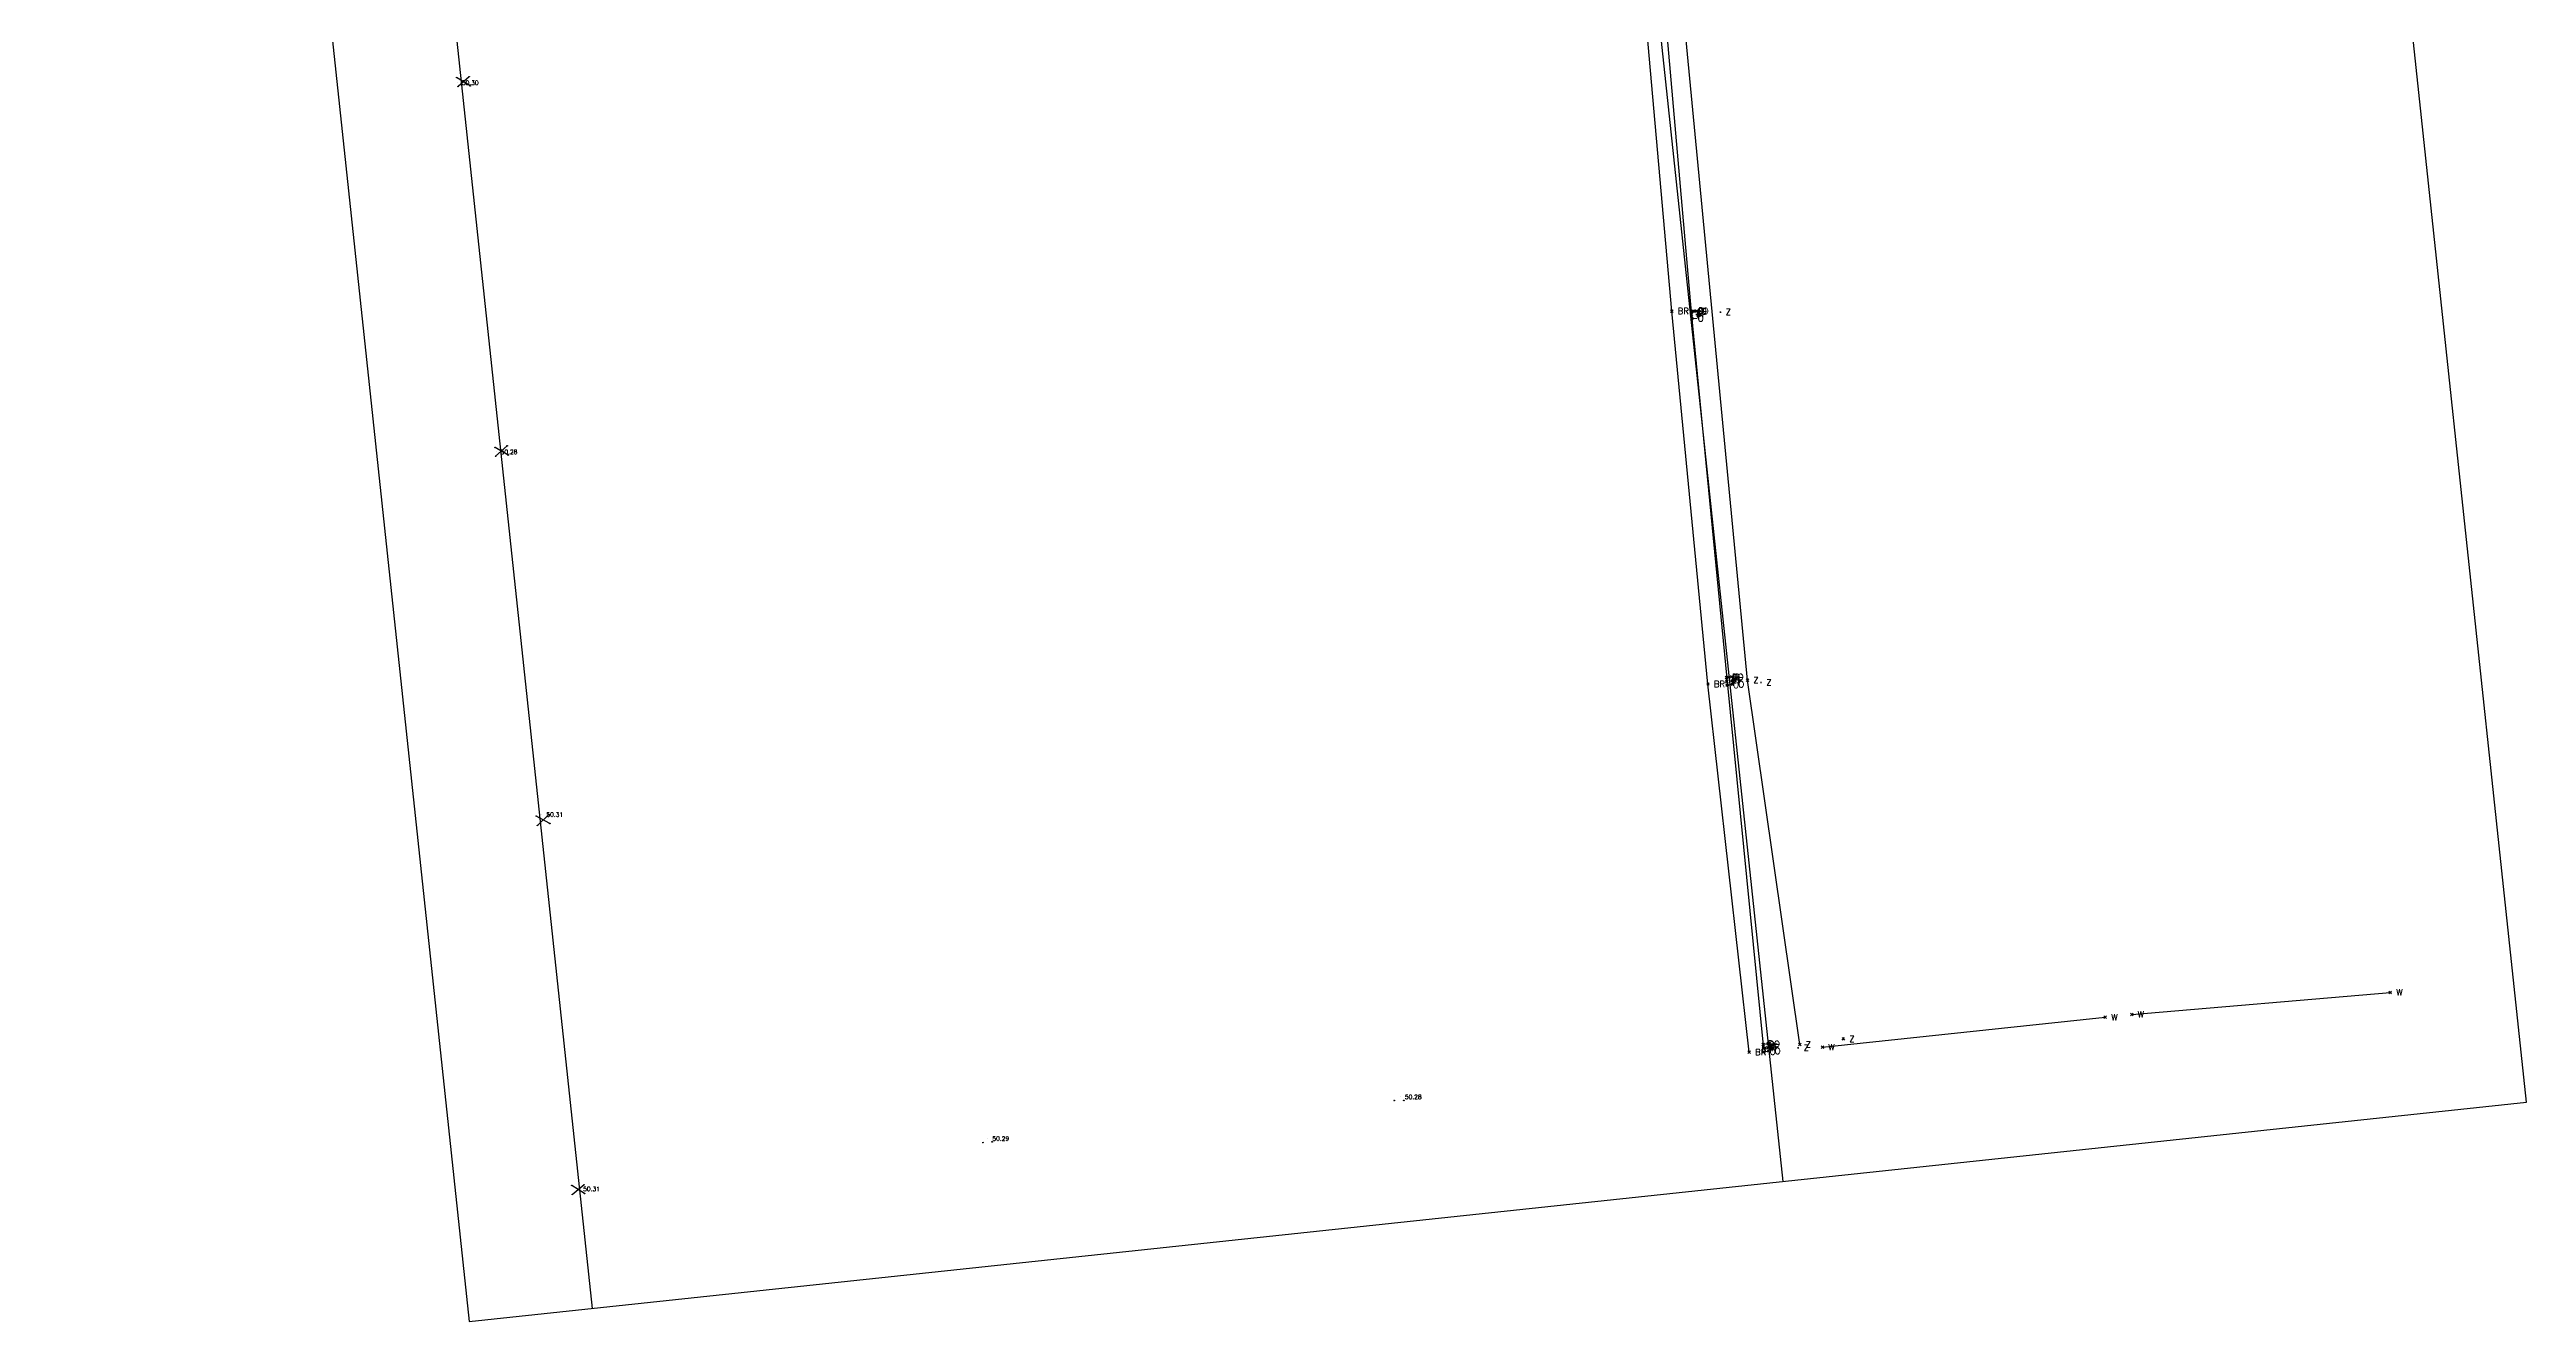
# Model space of a CAD drawing. Header units: metres. Extents: x 2013.7 to 2058.5, y 1962.1 to 2043.8.
# Drawn here: x 2018.47 to 2058.49, y 1962.14 to 1982.7 of the extents above; entities that cross this region are included whole.
import ezdxf

# ---------------------------------------------------------------- set-up
doc = ezdxf.new("R2010")
doc.units = ezdxf.units.M
for name, color, linetype in [('1-ax-hole', 20, 'Continuous'), ('My Draw', 5, 'Continuous'), ('Sukiya', 7, 'Continuous'), ('V-NODE', 1, 'Continuous'), ('V-NODE-TEXT', 11, 'Continuous')]:
    doc.layers.add(name, color=color, linetype=linetype)
doc.styles.get("Standard").update_dxf_attribs({"font": 'simplex.shx'})

# ---------------------------------------------------------------- blocks, each defined once
blk = doc.blocks.new('*U19', base_point=(2044.998, 1978.411, 57.077))
at = {"layer": 'V-NODE', "lineweight": -2}
for p, q in [((2044.977, 1978.39, 57.077), (2045.019, 1978.432, 57.077)), ((2044.977, 1978.432, 57.077), (2045.019, 1978.39, 57.077))]:
    blk.add_line(p, q, dxfattribs=at)
at = {"layer": 'V-NODE-TEXT', "linetype": 'ByBlock', "insert": (2045.094, 1978.411, 57.077), "char_height": 0.1, "attachment_point": 4}
blk.add_mtext('F', dxfattribs=at)
blk = doc.blocks.new('*U20', base_point=(2045.57, 1972.485, 57.064))
at = {"layer": 'V-NODE', "lineweight": -2}
for p, q in [((2045.549, 1972.464, 57.064), (2045.591, 1972.506, 57.064)), ((2045.549, 1972.506, 57.064), (2045.591, 1972.464, 57.064))]:
    blk.add_line(p, q, dxfattribs=at)
at = {"layer": 'V-NODE-TEXT', "linetype": 'ByBlock', "insert": (2045.666, 1972.485, 57.064), "char_height": 0.1, "attachment_point": 4}
blk.add_mtext('F', dxfattribs=at)
blk = doc.blocks.new('*U21', base_point=(2045.655, 1972.497, 57.51))
at = {"layer": 'V-NODE', "lineweight": -2}
for p, q in [((2045.634, 1972.476, 57.51), (2045.676, 1972.518, 57.51)), ((2045.634, 1972.518, 57.51), (2045.676, 1972.476, 57.51))]:
    blk.add_line(p, q, dxfattribs=at)
at = {"layer": 'V-NODE-TEXT', "linetype": 'ByBlock', "insert": (2045.751, 1972.497, 57.51), "char_height": 0.1, "attachment_point": 4}
blk.add_mtext('F', dxfattribs=at)
blk = doc.blocks.new('*U22', base_point=(2046.162, 1966.55, 57.08))
at = {"layer": 'V-NODE', "lineweight": -2}
for p, q in [((2046.141, 1966.529, 57.08), (2046.183, 1966.571, 57.08)), ((2046.141, 1966.571, 57.08), (2046.183, 1966.529, 57.08))]:
    blk.add_line(p, q, dxfattribs=at)
at = {"layer": 'V-NODE-TEXT', "linetype": 'ByBlock', "insert": (2046.258, 1966.55, 57.08), "char_height": 0.1, "attachment_point": 4}
blk.add_mtext('F', dxfattribs=at)
blk = doc.blocks.new('*U23', base_point=(2046.188, 1966.559, 57.23))
at = {"layer": 'V-NODE', "lineweight": -2}
for p, q in [((2046.167, 1966.538, 57.23), (2046.209, 1966.58, 57.23)), ((2046.167, 1966.58, 57.23), (2046.209, 1966.538, 57.23))]:
    blk.add_line(p, q, dxfattribs=at)
at = {"layer": 'V-NODE-TEXT', "linetype": 'ByBlock', "insert": (2046.284, 1966.559, 57.23), "char_height": 0.1, "attachment_point": 4}
blk.add_mtext('F', dxfattribs=at)
blk = doc.blocks.new('*U24', base_point=(2046.24, 1966.564, 57.525))
at = {"layer": 'V-NODE', "lineweight": -2}
for p, q in [((2046.219, 1966.543, 57.525), (2046.261, 1966.585, 57.525)), ((2046.219, 1966.585, 57.525), (2046.261, 1966.543, 57.525))]:
    blk.add_line(p, q, dxfattribs=at)
at = {"layer": 'V-NODE-TEXT', "linetype": 'ByBlock', "insert": (2046.336, 1966.564, 57.525), "char_height": 0.1, "attachment_point": 4}
blk.add_mtext('F', dxfattribs=at)
blk = doc.blocks.new('*U25', base_point=(2046.166, 1966.497, 57.067))
at = {"layer": 'V-NODE', "lineweight": -2}
for p, q in [((2046.145, 1966.476, 57.067), (2046.187, 1966.518, 57.067)), ((2046.145, 1966.518, 57.067), (2046.187, 1966.476, 57.067))]:
    blk.add_line(p, q, dxfattribs=at)
at = {"layer": 'V-NODE-TEXT', "linetype": 'ByBlock', "insert": (2046.262, 1966.497, 57.067), "char_height": 0.1, "attachment_point": 4}
blk.add_mtext('O', dxfattribs=at)
blk = doc.blocks.new('*U26', base_point=(2046.155, 1966.614, 57.064))
at = {"layer": 'V-NODE', "lineweight": -2}
for p, q in [((2046.134, 1966.593, 57.064), (2046.176, 1966.635, 57.064)), ((2046.134, 1966.635, 57.064), (2046.176, 1966.593, 57.064))]:
    blk.add_line(p, q, dxfattribs=at)
at = {"layer": 'V-NODE-TEXT', "linetype": 'ByBlock', "insert": (2046.251, 1966.614, 57.064), "char_height": 0.1, "attachment_point": 4}
blk.add_mtext('O', dxfattribs=at)
blk = doc.blocks.new('*U27', base_point=(2046.236, 1966.626, 57.513))
at = {"layer": 'V-NODE', "lineweight": -2}
for p, q in [((2046.215, 1966.605, 57.513), (2046.257, 1966.647, 57.513)), ((2046.215, 1966.647, 57.513), (2046.257, 1966.605, 57.513))]:
    blk.add_line(p, q, dxfattribs=at)
at = {"layer": 'V-NODE-TEXT', "linetype": 'ByBlock', "insert": (2046.332, 1966.626, 57.513), "char_height": 0.1, "attachment_point": 4}
blk.add_mtext('O', dxfattribs=at)
blk = doc.blocks.new('*U28', base_point=(2046.246, 1966.51, 57.507))
at = {"layer": 'V-NODE', "lineweight": -2}
for p, q in [((2046.225, 1966.489, 57.507), (2046.267, 1966.531, 57.507)), ((2046.225, 1966.531, 57.507), (2046.267, 1966.489, 57.507))]:
    blk.add_line(p, q, dxfattribs=at)
at = {"layer": 'V-NODE-TEXT', "linetype": 'ByBlock', "insert": (2046.342, 1966.51, 57.507), "char_height": 0.1, "attachment_point": 4}
blk.add_mtext('O', dxfattribs=at)
blk = doc.blocks.new('*U29', base_point=(2045.574, 1972.427, 57.051))
at = {"layer": 'V-NODE', "lineweight": -2}
for p, q in [((2045.553, 1972.406, 57.051), (2045.595, 1972.448, 57.051)), ((2045.553, 1972.448, 57.051), (2045.595, 1972.406, 57.051))]:
    blk.add_line(p, q, dxfattribs=at)
at = {"layer": 'V-NODE-TEXT', "linetype": 'ByBlock', "insert": (2045.67, 1972.427, 57.051), "char_height": 0.1, "attachment_point": 4}
blk.add_mtext('O', dxfattribs=at)
blk = doc.blocks.new('*U30', base_point=(2045.566, 1972.549, 57.048))
at = {"layer": 'V-NODE', "lineweight": -2}
for p, q in [((2045.545, 1972.528, 57.048), (2045.587, 1972.57, 57.048)), ((2045.545, 1972.57, 57.048), (2045.587, 1972.528, 57.048))]:
    blk.add_line(p, q, dxfattribs=at)
at = {"layer": 'V-NODE-TEXT', "linetype": 'ByBlock', "insert": (2045.662, 1972.549, 57.048), "char_height": 0.1, "attachment_point": 4}
blk.add_mtext('O', dxfattribs=at)
blk = doc.blocks.new('*U31', base_point=(2045.593, 1972.555, 57.198))
at = {"layer": 'V-NODE', "lineweight": -2}
for p, q in [((2045.572, 1972.534, 57.198), (2045.614, 1972.576, 57.198)), ((2045.572, 1972.576, 57.198), (2045.614, 1972.534, 57.198))]:
    blk.add_line(p, q, dxfattribs=at)
at = {"layer": 'V-NODE-TEXT', "linetype": 'ByBlock', "insert": (2045.689, 1972.555, 57.198), "char_height": 0.1, "attachment_point": 4}
blk.add_mtext('O', dxfattribs=at)
blk = doc.blocks.new('*U32', base_point=(2045.649, 1972.558, 57.493))
at = {"layer": 'V-NODE', "lineweight": -2}
for p, q in [((2045.628, 1972.537, 57.493), (2045.67, 1972.579, 57.493)), ((2045.628, 1972.579, 57.493), (2045.67, 1972.537, 57.493))]:
    blk.add_line(p, q, dxfattribs=at)
at = {"layer": 'V-NODE-TEXT', "linetype": 'ByBlock', "insert": (2045.745, 1972.558, 57.493), "char_height": 0.1, "attachment_point": 4}
blk.add_mtext('O', dxfattribs=at)
blk = doc.blocks.new('*U33', base_point=(2045.659, 1972.438, 57.491))
at = {"layer": 'V-NODE', "lineweight": -2}
for p, q in [((2045.638, 1972.417, 57.491), (2045.68, 1972.459, 57.491)), ((2045.638, 1972.459, 57.491), (2045.68, 1972.417, 57.491))]:
    blk.add_line(p, q, dxfattribs=at)
at = {"layer": 'V-NODE-TEXT', "linetype": 'ByBlock', "insert": (2045.755, 1972.438, 57.491), "char_height": 0.1, "attachment_point": 4}
blk.add_mtext('O', dxfattribs=at)
blk = doc.blocks.new('*U34', base_point=(2045.006, 1978.352, 57.061))
at = {"layer": 'V-NODE', "lineweight": -2}
for p, q in [((2044.985, 1978.331, 57.061), (2045.027, 1978.373, 57.061)), ((2044.985, 1978.373, 57.061), (2045.027, 1978.331, 57.061))]:
    blk.add_line(p, q, dxfattribs=at)
at = {"layer": 'V-NODE-TEXT', "linetype": 'ByBlock', "insert": (2045.102, 1978.352, 57.061), "char_height": 0.1, "attachment_point": 4}
blk.add_mtext('O', dxfattribs=at)
blk = doc.blocks.new('*U35', base_point=(2045.003, 1978.467, 57.066))
at = {"layer": 'V-NODE', "lineweight": -2}
for p, q in [((2044.982, 1978.446, 57.066), (2045.024, 1978.488, 57.066)), ((2044.982, 1978.488, 57.066), (2045.024, 1978.446, 57.066))]:
    blk.add_line(p, q, dxfattribs=at)
at = {"layer": 'V-NODE-TEXT', "linetype": 'ByBlock', "insert": (2045.099, 1978.467, 57.066), "char_height": 0.1, "attachment_point": 4}
blk.add_mtext('O', dxfattribs=at)
blk = doc.blocks.new('*U36', base_point=(2045.084, 1978.473, 57.506))
at = {"layer": 'V-NODE', "lineweight": -2}
for p, q in [((2045.063, 1978.452, 57.506), (2045.105, 1978.494, 57.506)), ((2045.063, 1978.494, 57.506), (2045.105, 1978.452, 57.506))]:
    blk.add_line(p, q, dxfattribs=at)
at = {"layer": 'V-NODE-TEXT', "linetype": 'ByBlock', "insert": (2045.18, 1978.473, 57.506), "char_height": 0.1, "attachment_point": 4}
blk.add_mtext('O', dxfattribs=at)
blk = doc.blocks.new('*U37', base_point=(2045.003, 1978.353, 57.06))
at = {"layer": 'V-NODE', "lineweight": -2}
for p, q in [((2044.982, 1978.332, 57.06), (2045.024, 1978.374, 57.06)), ((2044.982, 1978.374, 57.06), (2045.024, 1978.332, 57.06))]:
    blk.add_line(p, q, dxfattribs=at)
at = {"layer": 'V-NODE-TEXT', "linetype": 'ByBlock', "insert": (2045.099, 1978.353, 57.06), "char_height": 0.1, "attachment_point": 4}
blk.add_mtext('O', dxfattribs=at)
blk = doc.blocks.new('*U38', base_point=(2044.996, 1978.47, 57.063))
at = {"layer": 'V-NODE', "lineweight": -2}
for p, q in [((2044.975, 1978.449, 57.063), (2045.017, 1978.491, 57.063)), ((2044.975, 1978.491, 57.063), (2045.017, 1978.449, 57.063))]:
    blk.add_line(p, q, dxfattribs=at)
at = {"layer": 'V-NODE-TEXT', "linetype": 'ByBlock', "insert": (2045.092, 1978.47, 57.063), "char_height": 0.1, "attachment_point": 4}
blk.add_mtext('O', dxfattribs=at)
blk = doc.blocks.new('*U39', base_point=(2045.055, 1978.472, 57.363))
at = {"layer": 'V-NODE', "lineweight": -2}
for p, q in [((2045.034, 1978.451, 57.363), (2045.076, 1978.493, 57.363)), ((2045.034, 1978.493, 57.363), (2045.076, 1978.451, 57.363))]:
    blk.add_line(p, q, dxfattribs=at)
at = {"layer": 'V-NODE-TEXT', "linetype": 'ByBlock', "insert": (2045.151, 1978.472, 57.363), "char_height": 0.1, "attachment_point": 4}
blk.add_mtext('O', dxfattribs=at)
blk = doc.blocks.new('*U67', base_point=(2044.996, 1978.456, 57.079))
at = {"layer": 'V-NODE', "color": 7, "lineweight": -2}
for p, q in [((2044.986, 1978.456, 57.079), (2045.006, 1978.456, 57.079)), ((2044.996, 1978.446, 57.079), (2044.996, 1978.466, 57.079))]:
    blk.add_line(p, q, dxfattribs=at)
blk = doc.blocks.new('*U68', base_point=(2045.568, 1972.531, 57.065))
at = {"layer": 'V-NODE', "color": 7, "lineweight": -2}
for p, q in [((2045.558, 1972.531, 57.065), (2045.578, 1972.531, 57.065)), ((2045.568, 1972.521, 57.065), (2045.568, 1972.541, 57.065))]:
    blk.add_line(p, q, dxfattribs=at)
blk = doc.blocks.new('*U69', base_point=(2046.159, 1966.6, 57.081))
at = {"layer": 'V-NODE', "color": 7, "lineweight": -2}
for p, q in [((2046.149, 1966.6, 57.081), (2046.169, 1966.6, 57.081)), ((2046.159, 1966.59, 57.081), (2046.159, 1966.61, 57.081))]:
    blk.add_line(p, q, dxfattribs=at)
blk = doc.blocks.new('*U83', base_point=(2044.68, 1978.473, 56.175))
at = {"layer": 'V-NODE', "lineweight": -2}
for p, q in [((2044.659, 1978.452, 56.175), (2044.701, 1978.494, 56.175)), ((2044.659, 1978.494, 56.175), (2044.701, 1978.452, 56.175))]:
    blk.add_line(p, q, dxfattribs=at)
at = {"layer": 'V-NODE-TEXT', "linetype": 'ByBlock', "insert": (2044.776, 1978.473, 56.175), "char_height": 0.1, "attachment_point": 4}
blk.add_mtext('BR', dxfattribs=at)
blk = doc.blocks.new('*U84', base_point=(2045.265, 1972.443, 56.203))
at = {"layer": 'V-NODE', "lineweight": -2}
for p, q in [((2045.244, 1972.422, 56.203), (2045.286, 1972.464, 56.203)), ((2045.244, 1972.464, 56.203), (2045.286, 1972.422, 56.203))]:
    blk.add_line(p, q, dxfattribs=at)
at = {"layer": 'V-NODE-TEXT', "linetype": 'ByBlock', "insert": (2045.361, 1972.443, 56.203), "char_height": 0.1, "attachment_point": 4}
blk.add_mtext('BR', dxfattribs=at)
blk = doc.blocks.new('*U85', base_point=(2045.93, 1966.492, 56.193))
at = {"layer": 'V-NODE', "lineweight": -2}
for p, q in [((2045.909, 1966.471, 56.193), (2045.951, 1966.513, 56.193)), ((2045.909, 1966.513, 56.193), (2045.951, 1966.471, 56.193))]:
    blk.add_line(p, q, dxfattribs=at)
at = {"layer": 'V-NODE-TEXT', "linetype": 'ByBlock', "insert": (2046.026, 1966.492, 56.193), "char_height": 0.1, "attachment_point": 4}
blk.add_mtext('BR', dxfattribs=at)
blk = doc.blocks.new('*U86', base_point=(2040.35, 1965.711, 50.349))
at = {"layer": 'V-NODE', "lineweight": -2}
blk.add_line((2040.35, 1965.711, 50.349), (2040.35, 1965.711, 50.349), dxfattribs=at)
blk.add_circle((2040.35, 1965.711, 50.349), 0.005, dxfattribs=at)
blk = doc.blocks.new('*U87', base_point=(2040.196, 1965.71, 50.351))
at = {"layer": 'V-NODE', "lineweight": -2}
blk.add_line((2040.196, 1965.71, 50.351), (2040.196, 1965.71, 50.351), dxfattribs=at)
blk.add_circle((2040.196, 1965.71, 50.351), 0.005, dxfattribs=at)
blk = doc.blocks.new('*U88', base_point=(2033.698, 1965.041, 50.412))
at = {"layer": 'V-NODE', "lineweight": -2}
blk.add_line((2033.698, 1965.041, 50.412), (2033.698, 1965.041, 50.412), dxfattribs=at)
blk.add_circle((2033.698, 1965.041, 50.412), 0.005, dxfattribs=at)
blk = doc.blocks.new('*U89', base_point=(2033.549, 1965.029, 50.407))
at = {"layer": 'V-NODE', "lineweight": -2}
blk.add_line((2033.549, 1965.029, 50.407), (2033.549, 1965.029, 50.407), dxfattribs=at)
blk.add_circle((2033.549, 1965.029, 50.407), 0.005, dxfattribs=at)
blk = doc.blocks.new('*U90', base_point=(2027.112, 1964.204, 50.424))
at = {"layer": 'V-NODE', "lineweight": -2}
blk.add_line((2027.112, 1964.204, 50.424), (2027.112, 1964.204, 50.424), dxfattribs=at)
blk.add_circle((2027.112, 1964.204, 50.424), 0.005, dxfattribs=at)
blk = doc.blocks.new('*U91', base_point=(2027.103, 1964.349, 50.421))
at = {"layer": 'V-NODE', "lineweight": -2}
blk.add_line((2027.103, 1964.349, 50.421), (2027.103, 1964.349, 50.421), dxfattribs=at)
blk.add_circle((2027.103, 1964.349, 50.421), 0.005, dxfattribs=at)
blk = doc.blocks.new('*U92', base_point=(2026.906, 1964.337, 50.401))
at = {"layer": 'V-NODE', "lineweight": -2}
blk.add_line((2026.906, 1964.337, 50.401), (2026.906, 1964.337, 50.401), dxfattribs=at)
blk.add_circle((2026.906, 1964.337, 50.401), 0.005, dxfattribs=at)
blk = doc.blocks.new('*U93', base_point=(2026.914, 1964.191, 50.425))
at = {"layer": 'V-NODE', "lineweight": -2}
blk.add_line((2026.914, 1964.191, 50.425), (2026.914, 1964.191, 50.425), dxfattribs=at)
blk.add_circle((2026.914, 1964.191, 50.425), 0.005, dxfattribs=at)
blk = doc.blocks.new('*U94', base_point=(2027.015, 1964.28, 50.307))
at = {"layer": 'V-NODE', "color": 7, "lineweight": -2}
blk.add_line((2027.015, 1964.28, 50.307), (2027.015, 1964.28, 50.307), dxfattribs=at)
at = {"layer": 'V-NODE-TEXT', "color": 7, "linetype": 'ByBlock', "insert": (2027.09, 1964.28, 50.307), "char_height": 0.07, "attachment_point": 4}
blk.add_mtext('50.31', dxfattribs=at)
blk = doc.blocks.new('*U95', base_point=(2026.42, 1970.332, 50.31))
at = {"layer": 'V-NODE', "color": 7, "lineweight": -2}
blk.add_line((2026.42, 1970.332, 50.31), (2026.42, 1970.332, 50.31), dxfattribs=at)
at = {"layer": 'V-NODE-TEXT', "color": 7, "linetype": 'ByBlock', "insert": (2026.495, 1970.332, 50.31), "char_height": 0.07, "attachment_point": 4}
blk.add_mtext('50.31', dxfattribs=at)
blk = doc.blocks.new('*U96', base_point=(2026.535, 1970.334, 50.43))
at = {"layer": 'V-NODE', "lineweight": -2}
blk.add_line((2026.535, 1970.334, 50.43), (2026.535, 1970.334, 50.43), dxfattribs=at)
blk.add_circle((2026.535, 1970.334, 50.43), 0.005, dxfattribs=at)
blk = doc.blocks.new('*U97', base_point=(2026.55, 1970.186, 50.43))
at = {"layer": 'V-NODE', "lineweight": -2}
blk.add_line((2026.55, 1970.186, 50.43), (2026.55, 1970.186, 50.43), dxfattribs=at)
blk.add_circle((2026.55, 1970.186, 50.43), 0.005, dxfattribs=at)
blk = doc.blocks.new('*U98', base_point=(2026.349, 1970.157, 50.421))
at = {"layer": 'V-NODE', "lineweight": -2}
blk.add_line((2026.349, 1970.157, 50.421), (2026.349, 1970.157, 50.421), dxfattribs=at)
blk.add_circle((2026.349, 1970.157, 50.421), 0.005, dxfattribs=at)
blk = doc.blocks.new('*U99', base_point=(2026.332, 1970.308, 50.43))
at = {"layer": 'V-NODE', "lineweight": -2}
blk.add_line((2026.332, 1970.308, 50.43), (2026.332, 1970.308, 50.43), dxfattribs=at)
blk.add_circle((2026.332, 1970.308, 50.43), 0.005, dxfattribs=at)
blk = doc.blocks.new('*U100', base_point=(2025.878, 1976.144, 50.413))
at = {"layer": 'V-NODE', "lineweight": -2}
blk.add_line((2025.878, 1976.144, 50.413), (2025.878, 1976.144, 50.413), dxfattribs=at)
blk.add_circle((2025.878, 1976.144, 50.413), 0.005, dxfattribs=at)
blk = doc.blocks.new('*U101', base_point=(2025.675, 1976.124, 50.395))
at = {"layer": 'V-NODE', "lineweight": -2}
blk.add_line((2025.675, 1976.124, 50.395), (2025.675, 1976.124, 50.395), dxfattribs=at)
blk.add_circle((2025.675, 1976.124, 50.395), 0.005, dxfattribs=at)
blk = doc.blocks.new('*U102', base_point=(2025.667, 1976.268, 50.387))
at = {"layer": 'V-NODE', "lineweight": -2}
blk.add_line((2025.667, 1976.268, 50.387), (2025.667, 1976.268, 50.387), dxfattribs=at)
blk.add_circle((2025.667, 1976.268, 50.387), 0.005, dxfattribs=at)
blk = doc.blocks.new('*U103', base_point=(2025.861, 1976.294, 50.387))
at = {"layer": 'V-NODE', "lineweight": -2}
blk.add_line((2025.861, 1976.294, 50.387), (2025.861, 1976.294, 50.387), dxfattribs=at)
blk.add_circle((2025.861, 1976.294, 50.387), 0.005, dxfattribs=at)
blk = doc.blocks.new('*U104', base_point=(2025.067, 1982.102, 50.39))
at = {"layer": 'V-NODE', "lineweight": -2}
blk.add_line((2025.067, 1982.102, 50.39), (2025.067, 1982.102, 50.39), dxfattribs=at)
blk.add_circle((2025.067, 1982.102, 50.39), 0.005, dxfattribs=at)
blk = doc.blocks.new('*U105', base_point=(2025.045, 1982.247, 50.391))
at = {"layer": 'V-NODE', "lineweight": -2}
blk.add_line((2025.045, 1982.247, 50.391), (2025.045, 1982.247, 50.391), dxfattribs=at)
blk.add_circle((2025.045, 1982.247, 50.391), 0.005, dxfattribs=at)
blk = doc.blocks.new('*U106', base_point=(2025.248, 1982.262, 50.39))
at = {"layer": 'V-NODE', "lineweight": -2}
blk.add_line((2025.248, 1982.262, 50.39), (2025.248, 1982.262, 50.39), dxfattribs=at)
blk.add_circle((2025.248, 1982.262, 50.39), 0.005, dxfattribs=at)
blk = doc.blocks.new('*U107', base_point=(2025.264, 1982.114, 50.418))
at = {"layer": 'V-NODE', "lineweight": -2}
blk.add_line((2025.264, 1982.114, 50.418), (2025.264, 1982.114, 50.418), dxfattribs=at)
blk.add_circle((2025.264, 1982.114, 50.418), 0.005, dxfattribs=at)
blk = doc.blocks.new('*U144', base_point=(2025.054, 1982.163, 50.295))
at = {"layer": 'V-NODE', "color": 7, "lineweight": -2}
blk.add_line((2025.054, 1982.163, 50.295), (2025.054, 1982.163, 50.295), dxfattribs=at)
at = {"layer": 'V-NODE-TEXT', "color": 7, "linetype": 'ByBlock', "insert": (2025.129, 1982.163, 50.295), "char_height": 0.07, "attachment_point": 4}
blk.add_mtext('50.30', dxfattribs=at)
blk = doc.blocks.new('*U145', base_point=(2025.681, 1976.195, 50.285))
at = {"layer": 'V-NODE', "color": 7, "lineweight": -2}
blk.add_line((2025.681, 1976.195, 50.285), (2025.681, 1976.195, 50.285), dxfattribs=at)
at = {"layer": 'V-NODE-TEXT', "color": 7, "linetype": 'ByBlock', "insert": (2025.756, 1976.195, 50.285), "char_height": 0.07, "attachment_point": 4}
blk.add_mtext('50.28', dxfattribs=at)
blk = doc.blocks.new('*U146', base_point=(2033.627, 1965.093, 50.289))
at = {"layer": 'V-NODE', "color": 7, "lineweight": -2}
blk.add_line((2033.627, 1965.093, 50.289), (2033.627, 1965.093, 50.289), dxfattribs=at)
at = {"layer": 'V-NODE-TEXT', "color": 7, "linetype": 'ByBlock', "insert": (2033.702, 1965.093, 50.289), "char_height": 0.07, "attachment_point": 4}
blk.add_mtext('50.29', dxfattribs=at)
blk = doc.blocks.new('*U147', base_point=(2040.293, 1965.768, 50.281))
at = {"layer": 'V-NODE', "color": 7, "lineweight": -2}
blk.add_line((2040.293, 1965.768, 50.281), (2040.293, 1965.768, 50.281), dxfattribs=at)
at = {"layer": 'V-NODE-TEXT', "color": 7, "linetype": 'ByBlock', "insert": (2040.368, 1965.768, 50.281), "char_height": 0.07, "attachment_point": 4}
blk.add_mtext('50.28', dxfattribs=at)
blk = doc.blocks.new('*U148', base_point=(2046.749, 1966.616, 57.8))
at = {"layer": 'V-NODE', "lineweight": -2}
for p, q in [((2046.728, 1966.595, 57.8), (2046.77, 1966.637, 57.8)), ((2046.728, 1966.637, 57.8), (2046.77, 1966.595, 57.8))]:
    blk.add_line(p, q, dxfattribs=at)
at = {"layer": 'V-NODE-TEXT', "linetype": 'ByBlock', "insert": (2046.845, 1966.616, 57.8), "char_height": 0.1, "attachment_point": 4}
blk.add_mtext('Z', dxfattribs=at)
blk = doc.blocks.new('*U149', base_point=(2045.904, 1972.506, 57.771))
at = {"layer": 'V-NODE', "lineweight": -2}
for p, q in [((2045.883, 1972.485, 57.771), (2045.925, 1972.527, 57.771)), ((2045.883, 1972.527, 57.771), (2045.925, 1972.485, 57.771))]:
    blk.add_line(p, q, dxfattribs=at)
at = {"layer": 'V-NODE-TEXT', "linetype": 'ByBlock', "insert": (2046, 1972.506, 57.771), "char_height": 0.1, "attachment_point": 4}
blk.add_mtext('Z', dxfattribs=at)
blk = doc.blocks.new('*U159', base_point=(2047.452, 1966.705, 57.963))
at = {"layer": 'V-NODE', "lineweight": -2}
for p, q in [((2047.431, 1966.684, 57.963), (2047.473, 1966.726, 57.963)), ((2047.431, 1966.726, 57.963), (2047.473, 1966.684, 57.963))]:
    blk.add_line(p, q, dxfattribs=at)
at = {"layer": 'V-NODE-TEXT', "linetype": 'ByBlock', "insert": (2047.548, 1966.705, 57.963), "char_height": 0.1, "attachment_point": 4}
blk.add_mtext('Z', dxfattribs=at)
blk = doc.blocks.new('*U160', base_point=(2047.115, 1966.572, 57.898))
at = {"layer": 'V-NODE', "lineweight": -2}
for p, q in [((2047.094, 1966.551, 57.898), (2047.136, 1966.593, 57.898)), ((2047.094, 1966.593, 57.898), (2047.136, 1966.551, 57.898))]:
    blk.add_line(p, q, dxfattribs=at)
at = {"layer": 'V-NODE-TEXT', "linetype": 'ByBlock', "insert": (2047.211, 1966.572, 57.898), "char_height": 0.1, "attachment_point": 4}
blk.add_mtext('W', dxfattribs=at)
blk = doc.blocks.new('*U161', base_point=(2051.685, 1967.055, 58.867))
at = {"layer": 'V-NODE', "lineweight": -2}
for p, q in [((2051.664, 1967.034, 58.867), (2051.706, 1967.076, 58.867)), ((2051.664, 1967.076, 58.867), (2051.706, 1967.034, 58.867))]:
    blk.add_line(p, q, dxfattribs=at)
at = {"layer": 'V-NODE-TEXT', "linetype": 'ByBlock', "insert": (2051.781, 1967.055, 58.867), "char_height": 0.1, "attachment_point": 4}
blk.add_mtext('W', dxfattribs=at)
blk = doc.blocks.new('*U162', base_point=(2052.113, 1967.102, 58.783))
at = {"layer": 'V-NODE', "lineweight": -2}
for p, q in [((2052.092, 1967.081, 58.783), (2052.134, 1967.123, 58.783)), ((2052.092, 1967.123, 58.783), (2052.134, 1967.081, 58.783))]:
    blk.add_line(p, q, dxfattribs=at)
at = {"layer": 'V-NODE-TEXT', "linetype": 'ByBlock', "insert": (2052.209, 1967.102, 58.783), "char_height": 0.1, "attachment_point": 4}
blk.add_mtext('W', dxfattribs=at)
blk = doc.blocks.new('*U163', base_point=(2056.29, 1967.458, 57.949))
at = {"layer": 'V-NODE', "lineweight": -2}
for p, q in [((2056.269, 1967.437, 57.949), (2056.311, 1967.479, 57.949)), ((2056.269, 1967.479, 57.949), (2056.311, 1967.437, 57.949))]:
    blk.add_line(p, q, dxfattribs=at)
at = {"layer": 'V-NODE-TEXT', "linetype": 'ByBlock', "insert": (2056.386, 1967.458, 57.949), "char_height": 0.1, "attachment_point": 4}
blk.add_mtext('W', dxfattribs=at)
blk = doc.blocks.new('*U180', base_point=(2044.991, 1978.416, 57.069))
at = {"layer": 'V-NODE', "color": 7, "lineweight": -2}
for p, q in [((2044.981, 1978.416, 57.069), (2045.001, 1978.416, 57.069)), ((2044.991, 1978.406, 57.069), (2044.991, 1978.426, 57.069))]:
    blk.add_line(p, q, dxfattribs=at)
at = {"layer": 'V-NODE-TEXT', "linetype": 'ByBlock', "insert": (2045.076, 1978.416, 57.069), "char_height": 0.1, "attachment_point": 4}
blk.add_mtext('F', dxfattribs=at)
blk = doc.blocks.new('*U181', base_point=(2045.081, 1978.417, 57.563))
at = {"layer": 'V-NODE', "color": 7, "lineweight": -2}
for p, q in [((2045.071, 1978.417, 57.563), (2045.091, 1978.417, 57.563)), ((2045.081, 1978.407, 57.563), (2045.081, 1978.427, 57.563))]:
    blk.add_line(p, q, dxfattribs=at)
at = {"layer": 'V-NODE-TEXT', "linetype": 'ByBlock', "insert": (2045.166, 1978.417, 57.563), "char_height": 0.1, "attachment_point": 4}
blk.add_mtext('F', dxfattribs=at)
blk = doc.blocks.new('*U182', base_point=(2045.655, 1972.497, 57.567))
at = {"layer": 'V-NODE', "color": 7, "lineweight": -2}
for p, q in [((2045.645, 1972.497, 57.567), (2045.665, 1972.497, 57.567)), ((2045.655, 1972.487, 57.567), (2045.655, 1972.507, 57.567))]:
    blk.add_line(p, q, dxfattribs=at)
at = {"layer": 'V-NODE-TEXT', "linetype": 'ByBlock', "insert": (2045.74, 1972.497, 57.567), "char_height": 0.1, "attachment_point": 4}
blk.add_mtext('F', dxfattribs=at)
blk = doc.blocks.new('*U183', base_point=(2045.559, 1972.489, 57.056))
at = {"layer": 'V-NODE', "color": 7, "lineweight": -2}
for p, q in [((2045.549, 1972.489, 57.056), (2045.569, 1972.489, 57.056)), ((2045.559, 1972.479, 57.056), (2045.559, 1972.499, 57.056))]:
    blk.add_line(p, q, dxfattribs=at)
at = {"layer": 'V-NODE-TEXT', "linetype": 'ByBlock', "insert": (2045.644, 1972.489, 57.056), "char_height": 0.1, "attachment_point": 4}
blk.add_mtext('F', dxfattribs=at)
blk = doc.blocks.new('*U184', base_point=(2046.225, 1966.574, 57.525))
at = {"layer": 'V-NODE', "color": 7, "lineweight": -2}
for p, q in [((2046.215, 1966.574, 57.525), (2046.235, 1966.574, 57.525)), ((2046.225, 1966.564, 57.525), (2046.225, 1966.584, 57.525))]:
    blk.add_line(p, q, dxfattribs=at)
at = {"layer": 'V-NODE-TEXT', "linetype": 'ByBlock', "insert": (2046.31, 1966.574, 57.525), "char_height": 0.1, "attachment_point": 4}
blk.add_mtext('F', dxfattribs=at)
blk = doc.blocks.new('*U185', base_point=(2046.153, 1966.561, 57.081))
at = {"layer": 'V-NODE', "color": 7, "lineweight": -2}
for p, q in [((2046.143, 1966.561, 57.081), (2046.163, 1966.561, 57.081)), ((2046.153, 1966.551, 57.081), (2046.153, 1966.571, 57.081))]:
    blk.add_line(p, q, dxfattribs=at)
at = {"layer": 'V-NODE-TEXT', "linetype": 'ByBlock', "insert": (2046.238, 1966.561, 57.081), "char_height": 0.1, "attachment_point": 4}
blk.add_mtext('F', dxfattribs=at)
blk = doc.blocks.new('*U194', base_point=(2044.986, 1978.434, 57.072))
at = {"layer": 'V-NODE', "color": 7, "lineweight": -2}
for p, q in [((2044.976, 1978.434, 57.072), (2044.996, 1978.434, 57.072)), ((2044.986, 1978.424, 57.072), (2044.986, 1978.444, 57.072))]:
    blk.add_line(p, q, dxfattribs=at)
at = {"layer": 'V-NODE-TEXT', "linetype": 'ByBlock', "insert": (2045.071, 1978.434, 57.072), "char_height": 0.1, "attachment_point": 4}
blk.add_mtext('Z', dxfattribs=at)
blk = doc.blocks.new('*U195', base_point=(2045.565, 1972.507, 57.066))
at = {"layer": 'V-NODE', "color": 7, "lineweight": -2}
for p, q in [((2045.555, 1972.507, 57.066), (2045.575, 1972.507, 57.066)), ((2045.565, 1972.497, 57.066), (2045.565, 1972.517, 57.066))]:
    blk.add_line(p, q, dxfattribs=at)
at = {"layer": 'V-NODE-TEXT', "linetype": 'ByBlock', "insert": (2045.65, 1972.507, 57.066), "char_height": 0.1, "attachment_point": 4}
blk.add_mtext('Z', dxfattribs=at)
blk = doc.blocks.new('*U196', base_point=(2046.153, 1966.578, 57.075))
at = {"layer": 'V-NODE', "color": 7, "lineweight": -2}
for p, q in [((2046.143, 1966.578, 57.075), (2046.163, 1966.578, 57.075)), ((2046.153, 1966.568, 57.075), (2046.153, 1966.588, 57.075))]:
    blk.add_line(p, q, dxfattribs=at)
at = {"layer": 'V-NODE-TEXT', "linetype": 'ByBlock', "insert": (2046.238, 1966.578, 57.075), "char_height": 0.1, "attachment_point": 4}
blk.add_mtext('Z', dxfattribs=at)
blk = doc.blocks.new('*U203', base_point=(2045.468, 1978.457, 50.621))
at = {"layer": 'V-NODE', "color": 7, "lineweight": -2}
for p, q in [((2045.458, 1978.457, 50.621), (2045.478, 1978.457, 50.621)), ((2045.468, 1978.447, 50.621), (2045.468, 1978.467, 50.621))]:
    blk.add_line(p, q, dxfattribs=at)
at = {"layer": 'V-NODE-TEXT', "linetype": 'ByBlock', "insert": (2045.553, 1978.457, 50.621), "char_height": 0.1, "attachment_point": 4}
blk.add_mtext('Z', dxfattribs=at)
blk = doc.blocks.new('*U204', base_point=(2046.122, 1972.468, 50.595))
at = {"layer": 'V-NODE', "color": 7, "lineweight": -2}
for p, q in [((2046.112, 1972.468, 50.595), (2046.132, 1972.468, 50.595)), ((2046.122, 1972.458, 50.595), (2046.122, 1972.478, 50.595))]:
    blk.add_line(p, q, dxfattribs=at)
at = {"layer": 'V-NODE-TEXT', "linetype": 'ByBlock', "insert": (2046.207, 1972.468, 50.595), "char_height": 0.1, "attachment_point": 4}
blk.add_mtext('Z', dxfattribs=at)
blk = doc.blocks.new('*U205', base_point=(2046.725, 1966.561, 50.615))
at = {"layer": 'V-NODE', "color": 7, "lineweight": -2}
for p, q in [((2046.715, 1966.561, 50.615), (2046.735, 1966.561, 50.615)), ((2046.725, 1966.551, 50.615), (2046.725, 1966.571, 50.615))]:
    blk.add_line(p, q, dxfattribs=at)
at = {"layer": 'V-NODE-TEXT', "linetype": 'ByBlock', "insert": (2046.81, 1966.561, 50.615), "char_height": 0.1, "attachment_point": 4}
blk.add_mtext('Z', dxfattribs=at)
blk = doc.blocks.new('*U214', base_point=(2045.027, 1978.481, 57.083))
at = {"layer": 'V-NODE', "color": 7, "lineweight": -2}
for p, q in [((2045.017, 1978.481, 57.083), (2045.037, 1978.481, 57.083)), ((2045.027, 1978.471, 57.083), (2045.027, 1978.491, 57.083))]:
    blk.add_line(p, q, dxfattribs=at)
at = {"layer": 'V-NODE-TEXT', "linetype": 'ByBlock', "insert": (2045.112, 1978.481, 57.083), "char_height": 0.1, "attachment_point": 4}
blk.add_mtext('D', dxfattribs=at)
blk = doc.blocks.new('*U215', base_point=(2045.571, 1972.558, 57.065))
at = {"layer": 'V-NODE', "color": 7, "lineweight": -2}
for p, q in [((2045.561, 1972.558, 57.065), (2045.581, 1972.558, 57.065)), ((2045.571, 1972.548, 57.065), (2045.571, 1972.568, 57.065))]:
    blk.add_line(p, q, dxfattribs=at)
at = {"layer": 'V-NODE-TEXT', "linetype": 'ByBlock', "insert": (2045.656, 1972.558, 57.065), "char_height": 0.1, "attachment_point": 4}
blk.add_mtext('D', dxfattribs=at)
blk = doc.blocks.new('*U216', base_point=(2046.154, 1966.63, 57.078))
at = {"layer": 'V-NODE', "color": 7, "lineweight": -2}
for p, q in [((2046.144, 1966.63, 57.078), (2046.164, 1966.63, 57.078)), ((2046.154, 1966.62, 57.078), (2046.154, 1966.64, 57.078))]:
    blk.add_line(p, q, dxfattribs=at)
at = {"layer": 'V-NODE-TEXT', "linetype": 'ByBlock', "insert": (2046.239, 1966.63, 57.078), "char_height": 0.1, "attachment_point": 4}
blk.add_mtext('D', dxfattribs=at)

msp = doc.modelspace()

# ---------------------------------------------------------------- linework, layer by layer
at = {"color": 4}
msp.add_polyline3d([(2039.981, 2026.051, 57.126), (2040.576, 2020.092, 57.098), (2041.281, 2014.16, 57.14), (2041.878, 2008.223, 57.108), (2042.514, 2002.308, 57.12), (2043.1, 1996.426, 57.103), (2043.875, 1990.337, 57.126), (2044.478, 1984.37, 57.081), (2044.996, 1978.456, 57.079), (2045.568, 1972.531, 57.065), (2046.159, 1966.6, 57.081)], dxfattribs=at)
at = {"layer": '1-ax-hole', "color": 211}
msp.add_polyline3d([(2045.93, 1966.492, 56.193), (2045.265, 1972.443, 56.203), (2044.68, 1978.473, 56.175), (2044.162, 1984.311, 56.175), (2043.616, 1990.266, 56.231), (2042.866, 1996.342, 56.203), (2042.277, 2002.239, 56.231), (2041.633, 2008.143, 56.259), (2041.044, 2014.093, 56.243), (2040.319, 2020.117, 56.206), (2039.714, 2026.082, 56.278)], dxfattribs=at)
at = {"layer": '1-ax-hole', "color": 1}
msp.add_polyline3d([(2046.749, 1966.616, 57.8), (2045.904, 1972.506, 57.771), (2044.773, 1984.317, 57.784), (2044.141, 1990.288, 57.816), (2043.345, 1996.348, 57.803), (2042.729, 2002.249, 57.816), (2042.162, 2008.161, 57.797), (2041.562, 2014.075, 57.834), (2040.915, 2020.019, 57.804), (2040.306, 2025.947, 57.833)], dxfattribs=at)
at = {"layer": '1-ax-hole'}
for points in [[(2044.996, 1978.47, 57.063), (2045.084, 1978.473, 57.506)], [(2045.003, 1978.353, 57.06), (2045.091, 1978.356, 57.503)], [(2045.649, 1972.558, 57.493), (2045.566, 1972.549, 57.048)], [(2045.574, 1972.427, 57.051), (2045.659, 1972.438, 57.491)], [(2046.236, 1966.626, 57.513), (2046.155, 1966.614, 57.064)], [(2046.166, 1966.497, 57.067), (2046.246, 1966.51, 57.507)]]:
    msp.add_polyline3d(points, dxfattribs=at)
at = {"layer": '1-ax-hole', "color": 6}
for points in [[(2052.113, 1967.102, 58.783), (2056.29, 1967.458, 57.949)], [(2047.115, 1966.572, 57.898), (2051.685, 1967.055, 58.867)]]:
    msp.add_polyline3d(points, dxfattribs=at)
at = {"layer": 'My Draw', "color": 2}
for p, q in [((2039.696, 2027.979, 50.32), (2046.474, 1964.4, 50.32)), ((2020.455, 2025.927, 50.32), (2027.233, 1962.349, 50.32))]:
    msp.add_line(p, q, dxfattribs=at)
at = {"layer": 'My Draw', "color": 165, "true_color": 0x5e67af}
for p, q in [((2025.264, 1982.114, 50.32), (2025.045, 1982.247, 50.32)), ((2025.248, 1982.262, 50.32), (2025.067, 1982.102, 50.32)), ((2025.878, 1976.144, 50.32), (2025.667, 1976.268, 50.32)), ((2025.861, 1976.294, 50.32), (2025.675, 1976.124, 50.32)), ((2026.55, 1970.186, 50.32), (2026.332, 1970.308, 50.32)), ((2026.349, 1970.157, 50.32), (2026.535, 1970.334, 50.32)), ((2027.112, 1964.204, 50.32), (2026.906, 1964.337, 50.32)), ((2026.914, 1964.191, 50.32), (2027.103, 1964.349, 50.32))]:
    msp.add_line(p, q, dxfattribs=at)
at = {"layer": 'My Draw', "color": 165, "true_color": 0x5e67af, "elevation": 50.32}
msp.add_lwpolyline([(2018.467, 2025.715), (2025.245, 1962.137), (2058.491, 1965.681), (2051.713, 2029.26)], close=True, dxfattribs=at)

# ---------------------------------------------------------------- block references
at = {"layer": 'Sukiya'}
for name, p in [('*U194', (2044.986, 1978.434, 57.072)), ('*U180', (2044.991, 1978.416, 57.069)), ('*U214', (2045.027, 1978.481, 57.083)), ('*U181', (2045.081, 1978.417, 57.563)), ('*U203', (2045.468, 1978.457, 50.621)), ('*U183', (2045.559, 1972.489, 57.056)), ('*U195', (2045.565, 1972.507, 57.066)), ('*U215', (2045.571, 1972.558, 57.065)), ('*U182', (2045.655, 1972.497, 57.567)), ('*U204', (2046.122, 1972.468, 50.595)), ('*U196', (2046.153, 1966.578, 57.075)), ('*U185', (2046.153, 1966.561, 57.081)), ('*U216', (2046.154, 1966.63, 57.078)), ('*U184', (2046.225, 1966.574, 57.525)), ('*U205', (2046.725, 1966.561, 50.615))]:
    msp.add_blockref(name, p, dxfattribs=at)
at = {"layer": 'V-NODE'}
for name, p in [('*U105', (2025.045, 1982.247, 50.391)), ('*U144', (2025.054, 1982.163, 50.295)), ('*U104', (2025.067, 1982.102, 50.39)), ('*U106', (2025.248, 1982.262, 50.39)), ('*U107', (2025.264, 1982.114, 50.418)), ('*U83', (2044.68, 1978.473, 56.175)), ('*U38', (2044.996, 1978.47, 57.063)), ('*U19', (2044.998, 1978.411, 57.077)), ('*U35', (2045.003, 1978.467, 57.066)), ('*U37', (2045.003, 1978.353, 57.06)), ('*U34', (2045.006, 1978.352, 57.061)), ('*U67', (2044.996, 1978.456, 57.079)), ('*U39', (2045.055, 1978.472, 57.363)), ('*U36', (2045.084, 1978.473, 57.506)), ('*U102', (2025.667, 1976.268, 50.387)), ('*U101', (2025.675, 1976.124, 50.395)), ('*U145', (2025.681, 1976.195, 50.285)), ('*U103', (2025.861, 1976.294, 50.387)), ('*U100', (2025.878, 1976.144, 50.413)), ('*U84', (2045.265, 1972.443, 56.203)), ('*U30', (2045.566, 1972.549, 57.048)), ('*U20', (2045.57, 1972.485, 57.064)), ('*U29', (2045.574, 1972.427, 57.051)), ('*U68', (2045.568, 1972.531, 57.065)), ('*U31', (2045.593, 1972.555, 57.198)), ('*U32', (2045.649, 1972.558, 57.493)), ('*U21', (2045.655, 1972.497, 57.51)), ('*U33', (2045.659, 1972.438, 57.491)), ('*U149', (2045.904, 1972.506, 57.771)), ('*U99', (2026.332, 1970.308, 50.43)), ('*U98', (2026.349, 1970.157, 50.421)), ('*U95', (2026.42, 1970.332, 50.31)), ('*U96', (2026.535, 1970.334, 50.43)), ('*U97', (2026.55, 1970.186, 50.43)), ('*U163', (2056.29, 1967.458, 57.949)), ('*U161', (2051.685, 1967.055, 58.867)), ('*U162', (2052.113, 1967.102, 58.783)), ('*U85', (2045.93, 1966.492, 56.193)), ('*U26', (2046.155, 1966.614, 57.064)), ('*U22', (2046.162, 1966.55, 57.08)), ('*U25', (2046.166, 1966.497, 57.067)), ('*U69', (2046.159, 1966.6, 57.081)), ('*U23', (2046.188, 1966.559, 57.23)), ('*U27', (2046.236, 1966.626, 57.513)), ('*U24', (2046.24, 1966.564, 57.525)), ('*U28', (2046.246, 1966.51, 57.507)), ('*U148', (2046.749, 1966.616, 57.8)), ('*U160', (2047.115, 1966.572, 57.898)), ('*U159', (2047.452, 1966.705, 57.963)), ('*U87', (2040.196, 1965.71, 50.351)), ('*U147', (2040.293, 1965.768, 50.281)), ('*U86', (2040.35, 1965.711, 50.349)), ('*U89', (2033.549, 1965.029, 50.407)), ('*U146', (2033.627, 1965.093, 50.289)), ('*U88', (2033.698, 1965.041, 50.412)), ('*U92', (2026.906, 1964.337, 50.401)), ('*U93', (2026.914, 1964.191, 50.425)), ('*U94', (2027.015, 1964.28, 50.307)), ('*U91', (2027.103, 1964.349, 50.421)), ('*U90', (2027.112, 1964.204, 50.424))]:
    msp.add_blockref(name, p, dxfattribs=at)

doc.saveas('drawing.dxf')
